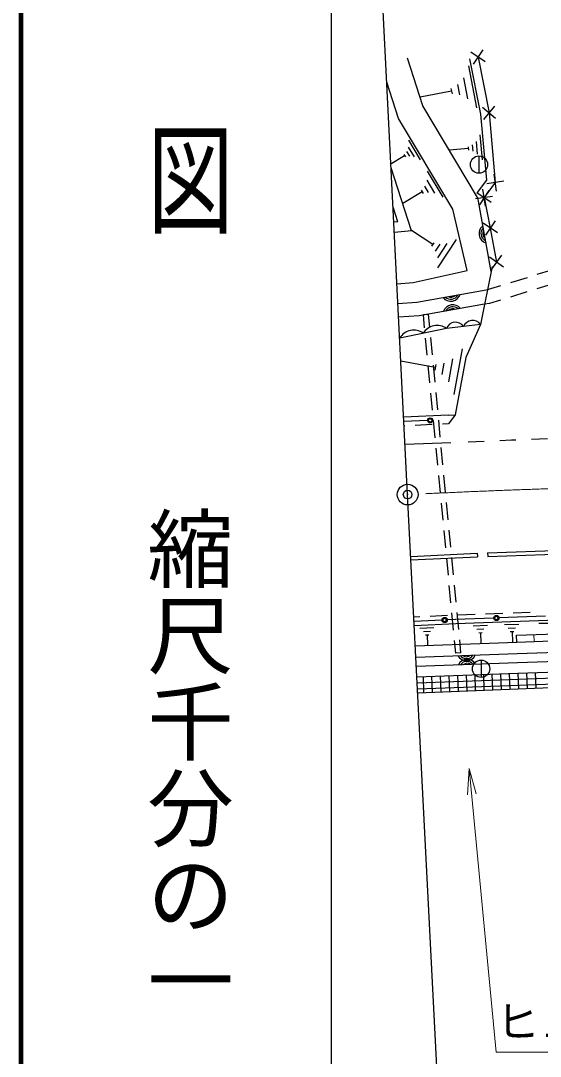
# Model space of a CAD drawing. Units: millimetres, scale not verified. Extents: x 40000 to 680000, y 20000 to 380000.
# Drawn here: x 40000 to 70111, y 259096 to 319108 of the extents above; entities that cross this region are included whole.
import ezdxf
from ezdxf.enums import TextEntityAlignment as Align

# ---------------------------------------------------------------- set-up
doc = ezdxf.new("R2010")
doc.units = ezdxf.units.MM
doc.header["$LTSCALE"] = 1000
doc.header["$PDMODE"] = 32
doc.header["$PDSIZE"] = 500
doc.linetypes.add('CHAIN', pattern=[18.5, 12, -1.5, 3.5, -1.5])
for name, color, linetype, lineweight in [('M-BGD', 7, 'Continuous', 25), ('M-BMK', 2, 'CHAIN', 13), ('M-BMK-OTRS', 5, 'Continuous', 25), ('M-BMK-SRVR', 3, 'Continuous', 25), ('M-STR-HTXT', 7, 'Continuous', 13), ('M-STR-STR1', 1, 'Continuous', 25), ('M-STR-STRC', 7, 'Continuous', 25), ('M-TTL', 2, 'Continuous', 140), ('M-TTL-BAND', 7, 'Continuous', 25)]:
    doc.layers.add(name, color=color, linetype=linetype, lineweight=lineweight)
doc.layers.add('M-OTRS', color=6, linetype='Continuous')
doc.styles.add('@ＭＳ ゴシック', font='')
doc.styles.add('ＭＳ ゴシック', font='')
doc.styles.get('@ＭＳ ゴシック').set_extended_font_data('@MS Gothic')
doc.styles.get('ＭＳ ゴシック').set_extended_font_data('MS Gothic')

# ---------------------------------------------------------------- blocks, each defined once
blk = doc.blocks.new('open_arrow')
at = {"color": 0, "linetype": 'Continuous', "lineweight": -2}
blk.add_lwpolyline([(7.5, 1.25), (0, 0), (7.5, -1.25)], dxfattribs=at)

msp = doc.modelspace()

# ---------------------------------------------------------------- linework, layer by layer
at = {"layer": 'M-BGD'}
for p, q in [((66920, 316718), (66091, 317276)), ((66784, 317412), (66227, 316582)), ((65944, 316484), (66421, 314051)), ((65657, 315797), (65896, 314580)), ((64936, 315181), (64995, 314877)), ((65311, 315413), (65431, 314804)), ((64965, 315029), (63140, 314671)), ((67523, 313442), (66756, 314083)), ((67460, 314147), (66819, 313379)), ((62474, 312183), (63152, 311055)), ((66391, 312113), (66456, 311383)), ((66601, 312499), (66733, 311040)), ((62352, 311534), (62522, 311252)), ((62455, 311788), (62794, 311224)), ((65937, 311704), (64842, 311605)), ((65929, 311795), (65945, 311612)), ((66164, 311908), (66197, 311543)), ((62249, 311280), (61403, 310772)), ((62207, 311351), (62291, 311210)), ((66559, 311269), (66559, 310269)), ((62655, 306931), (61462, 310589)), ((63557, 310380), (64454, 308887)), ((63533, 309858), (63981, 309111)), ((67998, 309803), (67009, 309656)), ((67577, 309235), (67430, 310224)), ((63259, 309185), (62139, 308512)), ((63203, 309279), (63315, 309092)), ((63396, 309521), (63620, 309148)), ((67272, 308579), (66439, 309131)), ((67132, 309272), (66579, 308438)), ((66929, 308360), (66782, 309350)), ((67350, 308928), (66361, 308782)), ((66481, 308869), (67243, 304582)), ((61851, 307460), (61579, 308296)), ((61851, 307460), (61622, 307439)), ((67623, 306807), (66801, 307377)), ((67497, 307503), (66927, 306681)), ((62655, 306931), (61653, 306839)), ((63879, 306141), (62651, 306947)), ((63946, 306243), (63811, 306039)), ((64286, 306166), (64017, 305757)), ((64693, 306192), (64155, 305373)), ((65234, 306422), (64160, 304785)), ((67854, 305524), (67284, 304703)), ((67980, 304828), (67158, 305399)), ((69935, 304412), (70713, 304651)), ((67055, 303526), (67832, 303765)), ((68406, 303941), (69362, 304235)), ((70543, 303761), (69905, 303566)), ((69332, 303389), (68376, 303095)), ((61862, 302715), (62962, 302804)), ((66886, 302674), (63099, 302015)), ((67166, 302723), (66886, 302674)), ((67803, 302919), (67166, 302723)), ((63099, 302015), (61903, 301919)), ((63637, 302082), (63338, 302054)), ((63409, 301310), (63338, 302054)), ((63708, 301339), (63637, 302082)), ((63562, 299717), (63466, 300713)), ((63860, 299746), (63765, 300741)), ((65587, 300099), (65105, 297447)), ((65025, 299516), (64784, 298190)), ((64020, 299014), (62032, 299376)), ((63714, 298125), (63619, 299120)), ((64013, 298153), (63918, 299149)), ((64051, 299180), (63990, 298848)), ((64523, 299265), (64402, 298602)), ((63867, 296532), (63771, 297527)), ((64165, 296560), (64070, 297556)), ((64767, 296241), (62197, 296125)), ((64019, 294939), (63924, 295935)), ((64318, 294968), (64223, 295963)), ((64767, 296241), (65185, 296273)), ((65185, 296273), (64790, 295742)), ((62255, 295627), (62222, 295625)), ((63853, 295699), (62854, 295654)), ((64790, 295742), (64452, 295727)), ((64172, 293346), (64076, 294342)), ((64470, 293375), (64375, 294370)), ((64324, 291754), (64229, 292749)), ((64623, 291782), (64528, 292778)), ((64477, 290161), (64382, 291156)), ((64775, 290190), (64680, 291185)), ((64629, 288568), (64534, 289564)), ((64928, 288597), (64833, 289592)), ((62605, 288067), (66462, 288246)), ((66462, 288246), (66471, 288046)), ((67057, 288264), (71948, 288440)), ((67057, 288264), (67064, 288064)), ((67064, 288064), (71955, 288240)), ((62616, 287868), (66471, 288046)), ((64782, 286976), (64687, 287971)), ((65081, 287004), (64985, 288000)), ((64934, 285383), (64839, 286378)), ((65233, 285411), (65138, 286407)), ((63137, 284560), (62784, 284542)), ((64735, 284638), (63736, 284589)), ((65087, 283790), (64992, 284786)), ((65386, 283819), (65290, 284814)), ((66334, 284702), (65334, 284665)), ((67933, 284760), (66933, 284724)), ((69532, 284818), (68532, 284782)), ((63126, 283908), (63936, 283948)), ((66214, 284047), (67043, 284077)), ((66429, 283847), (66844, 283862)), ((68042, 284114), (68872, 284144)), ((68257, 283914), (68672, 283929)), ((70030, 284186), (70542, 284205)), ((63338, 283716), (63743, 283736)), ((63449, 283518), (63652, 283528)), ((63550, 283523), (63578, 282915)), ((66540, 283644), (66748, 283651)), ((66644, 283648), (66670, 283026)), ((68368, 283710), (68576, 283718)), ((68472, 283714), (68497, 283092)), ((68753, 283101), (68739, 283501)), ((62868, 282890), (68751, 283101)), ((65215, 282449), (65144, 283193)), ((65514, 282478), (65443, 283221)), ((65514, 282478), (65215, 282449)), ((66680, 282054), (66680, 281054)), ((62960, 281092), (68816, 281302)), ((62977, 280742), (68827, 280952)), ((63315, 281105), (63348, 280179)), ((63815, 281123), (63848, 280198)), ((64314, 281141), (64347, 280218)), ((64814, 281159), (64847, 280237)), ((65314, 281176), (65347, 280257)), ((65813, 281194), (65846, 280276)), ((66313, 281212), (66346, 280295)), ((66813, 281230), (66846, 280315)), ((67312, 281248), (67345, 280334)), ((67812, 281266), (67845, 280354)), ((68312, 281284), (68344, 280373)), ((68811, 281302), (68844, 280392)), ((68815, 281302), (68847, 280392)), ((68824, 280952), (72762, 281089)), ((69315, 281319), (69346, 280412)), ((69814, 281337), (69846, 280431)), ((62995, 280393), (68839, 280602)), ((68834, 280602), (72707, 280737))]:
    msp.add_line(p, q, dxfattribs=at)
for points in [[(66481, 308869), (63297, 314183), (62413, 316943)], [(66015, 316901), (66644, 313692), (66989, 309874), (66454, 309153)], [(66505, 316997), (67140, 313763), (67504, 309729), (66855, 308855)], [(61804, 303863), (62741, 303946), (65880, 304630), (65051, 308185), (61889, 313447), (61210, 315555)], [(66855, 308855), (67212, 307092), (67569, 305113)], [(62962, 302804), (66979, 303503), (67055, 303526)], [(66653, 301498), (64676, 301278), (61967, 300720), (61963, 300720)], [(66653, 301498), (65788, 299582), (65185, 296273)], [(125319, 285654), (113239, 285438), (101219, 285139), (91235, 284940), (85203, 284801), (77233, 284583), (73203, 284452), (65211, 284161), (62810, 284043)], [(68739, 283501), (72755, 283640), (82776, 283864), (124166, 284576)], [(68753, 283101), (72766, 283240), (82784, 283464), (124173, 284176)], [(62902, 282221), (68775, 282431), (72785, 282570), (82797, 282794), (124198, 283506)], [(124199, 282976), (82808, 282264), (72800, 282041), (68794, 281902), (62929, 281691)], [(68815, 281302), (72817, 281441), (82819, 281664), (124204, 282376)], [(63007, 280166), (72677, 280541), (82719, 280836), (117973, 281524)]]:
    msp.add_lwpolyline(points, dxfattribs=at)
for centre in [(66559, 310769), (66680, 281554)]:
    msp.add_circle(centre, 500, dxfattribs=at)
for centre, radius, start, end in [((67125, 306772), 567, 128.15107, 252.00609), ((67125, 306772), 453, 136.11046, 244.0467), ((67125, 306772), 340, 151.73583, 228.42133), ((64925, 303416), 567, 217.94487, 341.7999), ((64925, 303416), 453, 225.90426, 333.84051), ((64925, 303416), 340, 241.52964, 318.21513), ((65038, 302082), 567, 37.94487, 161.7999), ((65038, 302082), 453, 45.90426, 153.84051), ((65038, 302082), 340, 61.52964, 138.21513), ((64129, 300505), 947, 54.71986, 148.54321), ((65199, 301072), 562, 34.1612, 158.56443), ((66187, 301182), 562, 34.1612, 158.56443), ((62774, 300226), 947, 54.71986, 148.54321), ((65829, 282592), 567, 210.12556, 333.98059), ((65871, 281530), 567, 30.12556, 153.98059), ((65829, 282592), 453, 218.08496, 326.0212), ((65829, 282592), 340, 233.71033, 310.39583), ((65871, 281530), 453, 38.08496, 146.0212), ((65871, 281530), 340, 53.71033, 130.39583)]:
    msp.add_arc(centre, radius, start, end, dxfattribs=at)
at = {"layer": 'M-BMK'}
msp.add_arc((85538, -163769), 456000, 91.26758, 92.90546, dxfattribs=at)
at = {"layer": 'M-BMK-OTRS'}
for p, q in [((62424, 291645), (59890, 341581)), ((64958, 241709), (62424, 291645))]:
    msp.add_line(p, q, dxfattribs=at)
at = {"layer": 'M-BMK-SRVR'}
msp.add_circle((62424, 291645), 600, dxfattribs=at)
msp.add_point((62424, 291645), dxfattribs=at)
at = {"layer": 'M-OTRS'}
msp.add_point((62424, 291645), dxfattribs=at)
at = {"layer": 'M-STR-HTXT'}
for p, q in [((68739, 283501), (68753, 283101)), ((69738, 283535), (69752, 283136))]:
    msp.add_line(p, q, dxfattribs=at)
msp.add_lwpolyline([(65997, 275768), (67561, 259339), (88811, 259339)], dxfattribs=at)
at = {"layer": 'M-STR-STR1'}
msp.add_line((67319, 304860), (66653, 301498), dxfattribs=at)
at = {"layer": 'M-STR-STRC'}
for p, q in [((63580, 295937), (62209, 295875)), ((62276, 294560), (64918, 294670)), ((65933, 294713), (66852, 294751)), ((67771, 294789), (68449, 294817)), ((68449, 294817), (68690, 294827)), ((69609, 294863), (70529, 294899)), ((67418, 284491), (65201, 284410)), ((70416, 284600), (67718, 284502)), ((64421, 284372), (62797, 284293)), ((65201, 284410), (64720, 284387))]:
    msp.add_line(p, q, dxfattribs=at)
for centre, radius in [((63730, 295944), 150), ((63730, 295944), 120), ((63730, 295944), 100), ((63730, 295944), 100), ((63730, 295944), 100), ((63730, 295944), 100), ((64571, 284380), 150), ((64571, 284380), 120), ((64571, 284380), 100), ((64571, 284380), 100), ((64571, 284380), 100), ((64571, 284380), 100), ((67568, 284497), 150), ((67568, 284497), 120), ((67568, 284497), 100), ((67568, 284497), 100), ((67568, 284497), 100), ((67568, 284497), 100)]:
    msp.add_circle(centre, radius, dxfattribs=at)
at = {"layer": 'M-TTL'}
msp.add_line((40000, 380000), (40000, 20000), dxfattribs=at)
at = {"layer": 'M-TTL-BAND'}
msp.add_line((58000, 370000), (58000, 20000), dxfattribs=at)

# ---------------------------------------------------------------- block references
at = {"layer": 'M-STR-HTXT', "xscale": 200, "yscale": 200, "rotation": 275.4}
msp.add_blockref('open_arrow', (65997, 275768), dxfattribs=at)

# ---------------------------------------------------------------- texts
at = {"layer": 'M-STR-HTXT', "style": 'ＭＳ ゴシック'}
msp.add_text('ヒューム管\u3000φ300', height=1833, dxfattribs=at).set_placement((67561, 259639), align=Align.BOTTOM_LEFT)
at = {"layer": 'M-TTL-BAND', "style": '@ＭＳ ゴシック', "width": 1.4}
msp.add_text('平  面  図', height=3666, rotation=270, dxfattribs=at).set_placement((49777, 306475), align=Align.MIDDLE_RIGHT)
at = {"layer": 'M-TTL-BAND', "style": '@ＭＳ ゴシック'}
msp.add_text('縮尺千分の一', height=3666, rotation=270, dxfattribs=at).set_placement((49777, 261030), align=Align.MIDDLE_RIGHT)

doc.saveas('drawing.dxf')
